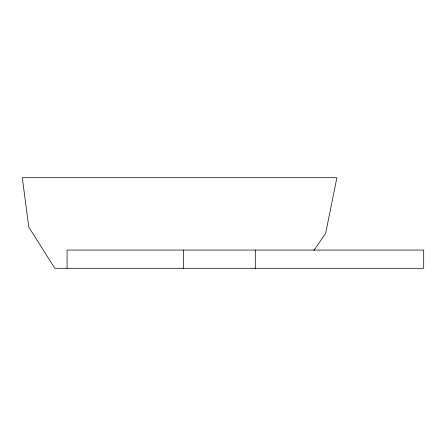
<?xml version="1.0" encoding="UTF-8"?>
<svg xmlns="http://www.w3.org/2000/svg" width="446" height="446" viewBox="0 0 446 446"><rect width="100%" height="100%" fill="white"/><g stroke="black" fill="none" stroke-linecap="round" stroke-linejoin="round"><path stroke-width="0.67" d="M313.85 250.535L325.647 233.347L336.908 177.703L22.3 177.703L28.778 227.092L54.819 268.297L423.7 268.297L423.7 250.067L67.067 250.067L67.067 268.297M255.296 250.067L255.296 268.297M183.445 250.067L183.445 268.297"/></g></svg>
